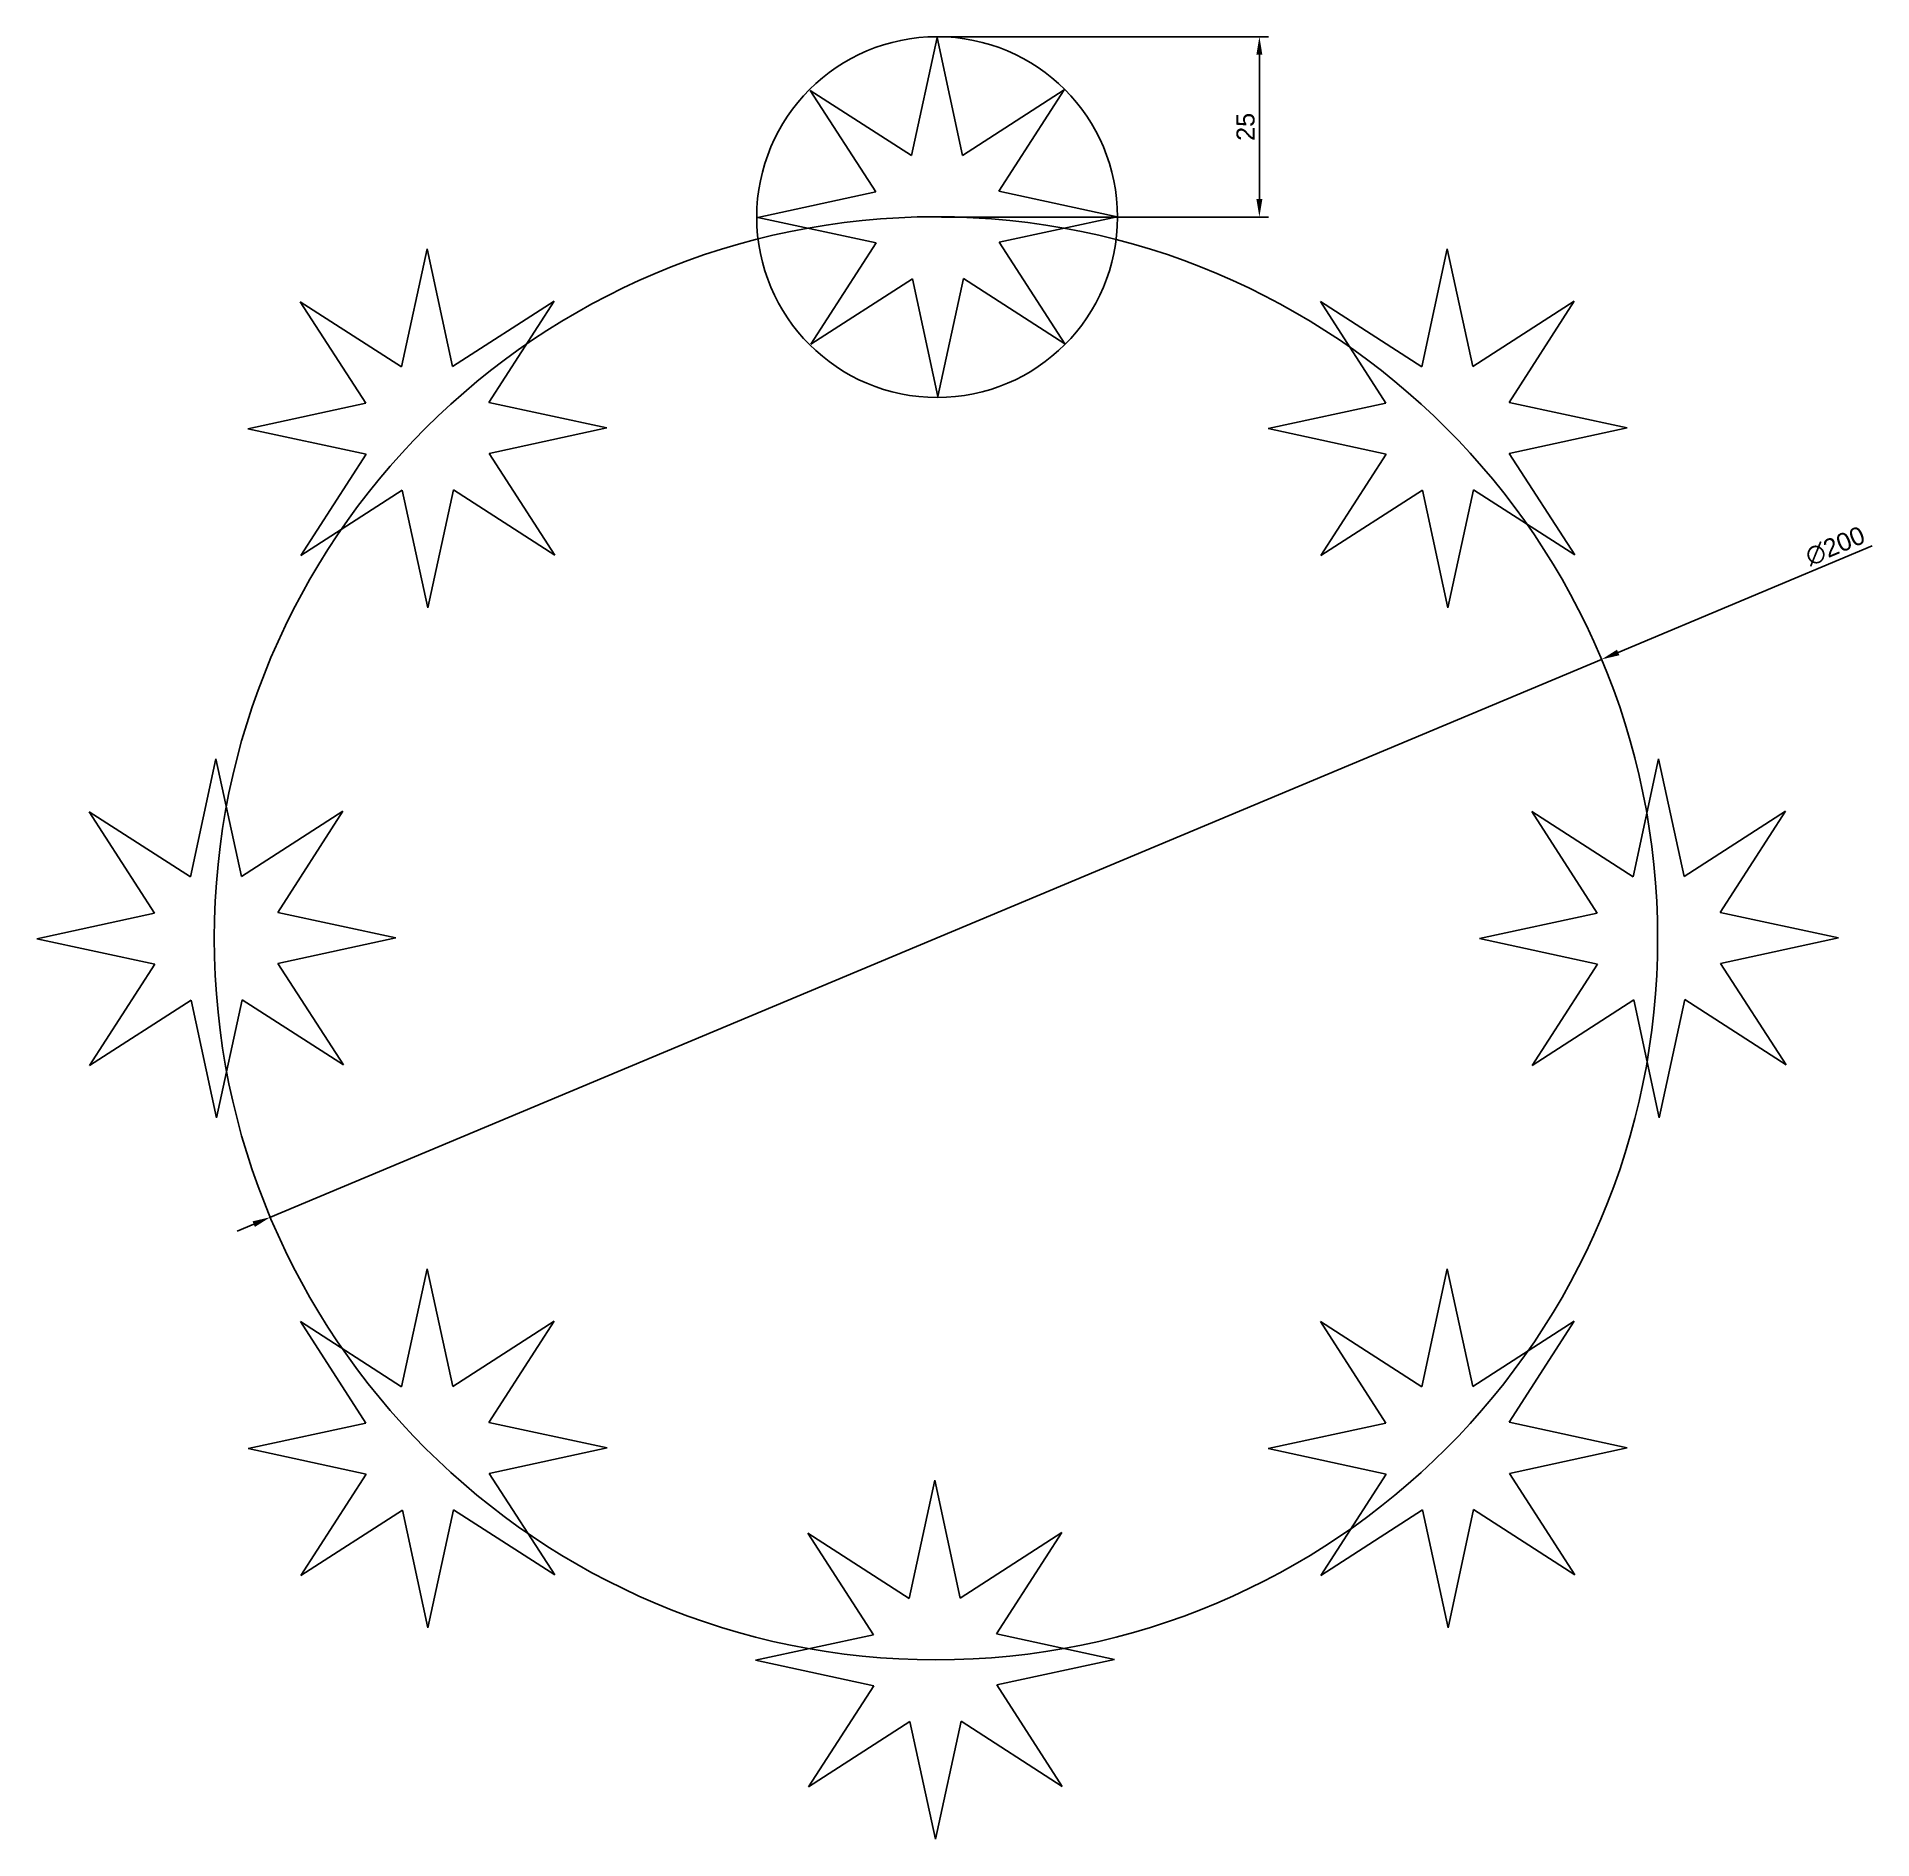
# Model space of a CAD drawing. Header units: millimetres. Extents: x 80 to 334, y 125 to 375.
import ezdxf

# ---------------------------------------------------------------- set-up
doc = ezdxf.new("R2010")
doc.units = ezdxf.units.MM
doc.layers.add('AUX', color=253, linetype='Continuous')
doc.styles.get("Standard").update_dxf_attribs({"font": 'arial.ttf'})
doc.dimstyles.new('ISO-25', dxfattribs={"dimtxt": 2.5, "dimasz": 2.5, "dimexe": 1.25, "dimexo": 0.625, "dimtad": 1, "dimtxsty": 'Standard', "dimcen": 2.5, "dimadec": 0, "dimazin": 0, "dimtfac": 1, "dimtmove": 0, "dimatfit": 3, "dimfxl": 1, "dimarcsym": 0})

# ---------------------------------------------------------------- blocks, each defined once
blk = doc.blocks.new('*D2')
at = {"layer": 'AUX', "color": 0, "lineweight": -2, "transparency": 16777216}
for p, q in [((205.07, 375.28), (250.35, 375.28)), ((249.1, 352.78), (249.1, 372.78)), ((205.07, 350.28), (250.35, 350.28))]:
    blk.add_line(p, q, dxfattribs=at)
at = {"layer": 'AUX', "color": 0, "transparency": 16777216}
for points in [[(248.68, 372.78), (249.51, 372.78), (249.1, 375.28)], [(248.68, 352.78), (249.51, 352.78), (249.1, 350.28)]]:
    blk.add_solid(points, dxfattribs=at)
at = {"layer": 'Defpoints', "color": 0, "transparency": 16777216}
for p in [(204.45, 375.28), (249.1, 375.28), (204.45, 350.28)]:
    blk.add_point(p, dxfattribs=at)
at = {"layer": 'AUX', "color": 0, "transparency": 16777216, "insert": (247.19, 362.78), "char_height": 2.5, "attachment_point": 5, "rotation": 90}
blk.add_mtext('25', dxfattribs=at)
blk = doc.blocks.new('*D3')
at = {"layer": 'AUX', "color": 0, "lineweight": -2, "transparency": 16777216}
for p, q in [((334.03, 304.7), (298.81, 289.94)), ((112.05, 211.67), (296.51, 288.97)), ((109.74, 210.71), (107.44, 209.74))]:
    blk.add_line(p, q, dxfattribs=at)
at = {"layer": 'AUX', "color": 0, "transparency": 16777216}
for points in [[(298.65, 290.32), (298.98, 289.55), (296.51, 288.97)], [(109.58, 211.09), (109.91, 210.32), (112.05, 211.67)]]:
    blk.add_solid(points, dxfattribs=at)
at = {"layer": 'Defpoints', "color": 0, "transparency": 16777216}
for p in [(296.51, 288.97), (112.05, 211.67)]:
    blk.add_point(p, dxfattribs=at)
at = {"layer": 'AUX', "color": 0, "transparency": 16777216, "insert": (328.89, 304.68), "char_height": 2.5, "attachment_point": 5, "rotation": 22.7365}
blk.add_mtext('∅200', dxfattribs=at)

msp = doc.modelspace()

# ---------------------------------------------------------------- linework, layer by layer
for p, q in [((204.445, 375.153), (200.91, 358.791)), ((207.98, 358.833), (204.445, 375.153)), ((200.91, 358.791), (186.87, 367.83)), ((186.87, 367.83), (195.94, 353.76)), ((222.05, 367.903), (207.98, 358.833)), ((213.011, 353.863), (222.05, 367.903)), ((195.94, 353.76), (179.62, 350.225)), ((229.373, 350.328), (213.011, 353.863)), ((179.62, 350.225), (195.982, 346.69)), ((213.053, 346.793), (229.373, 350.328)), ((195.982, 346.69), (186.943, 332.65)), ((222.123, 332.723), (213.053, 346.793)), ((133.77, 345.872), (130.234, 329.51)), ((137.305, 329.552), (133.77, 345.872)), ((275.125, 345.883), (271.589, 329.52)), ((278.66, 329.563), (275.125, 345.883)), ((186.943, 332.65), (201.012, 341.72)), ((201.012, 341.72), (204.548, 325.4)), ((204.548, 325.4), (208.083, 341.762)), ((208.083, 341.762), (222.123, 332.723)), ((130.234, 329.51), (116.195, 338.55)), ((116.195, 338.55), (125.264, 324.48)), ((151.375, 338.622), (137.305, 329.552)), ((142.335, 324.583), (151.375, 338.622)), ((271.589, 329.52), (257.549, 338.56)), ((257.549, 338.56), (266.619, 324.49)), ((292.73, 338.633), (278.66, 329.563)), ((283.69, 324.593), (292.73, 338.633)), ((125.264, 324.48), (108.945, 320.944)), ((158.698, 321.047), (142.335, 324.583)), ((266.619, 324.49), (250.3, 320.955)), ((300.052, 321.057), (283.69, 324.593)), ((108.945, 320.944), (125.307, 317.409)), ((142.378, 317.512), (158.698, 321.047)), ((250.3, 320.955), (266.662, 317.419)), ((283.733, 317.522), (300.052, 321.057)), ((125.307, 317.409), (116.267, 303.369)), ((151.448, 303.442), (142.378, 317.512)), ((266.662, 317.419), (257.622, 303.38)), ((292.803, 303.452), (283.733, 317.522)), ((116.267, 303.369), (130.337, 312.439)), ((130.337, 312.439), (133.873, 296.119)), ((133.873, 296.119), (137.408, 312.482)), ((137.408, 312.482), (151.448, 303.442)), ((257.622, 303.38), (271.692, 312.449)), ((271.692, 312.449), (275.227, 296.13)), ((275.227, 296.13), (278.763, 312.492)), ((278.763, 312.492), (292.803, 303.452)), ((104.499, 275.193), (100.964, 258.83)), ((108.035, 258.873), (104.499, 275.193)), ((304.405, 275.207), (300.87, 258.845)), ((307.941, 258.888), (304.405, 275.207)), ((100.964, 258.83), (86.924, 267.87)), ((86.924, 267.87), (95.994, 253.8)), ((122.105, 267.943), (108.035, 258.873)), ((113.065, 253.903), (122.105, 267.943)), ((300.87, 258.845), (286.83, 267.885)), ((286.83, 267.885), (295.9, 253.815)), ((322.011, 267.957), (307.941, 258.888)), ((312.971, 253.918), (322.011, 267.957)), ((95.994, 253.8), (79.674, 250.265)), ((129.427, 250.368), (113.065, 253.903)), ((295.9, 253.815), (279.58, 250.279)), ((329.333, 250.382), (312.971, 253.918)), ((79.674, 250.265), (96.037, 246.729)), ((113.107, 246.832), (129.427, 250.368)), ((279.58, 250.279), (295.943, 246.744)), ((313.013, 246.847), (329.333, 250.382)), ((96.037, 246.729), (86.997, 232.69)), ((122.177, 232.762), (113.107, 246.832)), ((295.943, 246.744), (286.903, 232.704)), ((322.083, 232.777), (313.013, 246.847)), ((86.997, 232.69), (101.067, 241.76)), ((101.067, 241.76), (104.602, 225.44)), ((104.602, 225.44), (108.138, 241.802)), ((108.138, 241.802), (122.177, 232.762)), ((286.903, 232.704), (300.973, 241.774)), ((300.973, 241.774), (304.508, 225.454)), ((304.508, 225.454), (308.044, 241.817)), ((308.044, 241.817), (322.083, 232.777)), ((133.78, 204.517), (130.245, 188.155)), ((137.316, 188.198), (133.78, 204.517)), ((275.135, 204.528), (271.599, 188.165)), ((278.67, 188.208), (275.135, 204.528)), ((130.245, 188.155), (116.205, 197.195)), ((116.205, 197.195), (125.275, 183.125)), ((151.385, 197.268), (137.316, 188.198)), ((142.346, 183.228), (151.385, 197.268)), ((271.599, 188.165), (257.56, 197.205)), ((257.56, 197.205), (266.63, 183.135)), ((292.74, 197.278), (278.67, 188.208)), ((283.7, 183.238), (292.74, 197.278)), ((158.708, 179.692), (142.346, 183.228)), ((266.63, 183.135), (250.31, 179.6)), ((300.063, 179.703), (283.7, 183.238)), ((125.275, 183.125), (108.955, 179.59)), ((108.955, 179.59), (125.317, 176.054)), ((142.388, 176.157), (158.708, 179.692)), ((250.31, 179.6), (266.672, 176.064)), ((283.743, 176.167), (300.063, 179.703)), ((125.317, 176.054), (116.278, 162.014)), ((151.458, 162.087), (142.388, 176.157)), ((266.672, 176.064), (257.632, 162.025)), ((292.813, 162.097), (283.743, 176.167)), ((204.115, 175.201), (200.579, 158.838)), ((207.65, 158.881), (204.115, 175.201)), ((116.278, 162.014), (130.348, 171.084)), ((130.348, 171.084), (133.883, 154.765)), ((133.883, 154.765), (137.418, 171.127)), ((137.418, 171.127), (151.458, 162.087)), ((257.632, 162.025), (271.702, 171.095)), ((271.702, 171.095), (275.238, 154.775)), ((275.238, 154.775), (278.773, 171.137)), ((278.773, 171.137), (292.813, 162.097)), ((200.579, 158.838), (186.54, 167.878)), ((186.54, 167.878), (195.61, 153.808)), ((221.72, 167.951), (207.65, 158.881)), ((212.68, 153.911), (221.72, 167.951)), ((195.61, 153.808), (179.29, 150.273)), ((229.043, 150.375), (212.68, 153.911)), ((179.29, 150.273), (195.652, 146.737)), ((212.723, 146.84), (229.043, 150.375)), ((195.652, 146.737), (186.612, 132.698)), ((221.793, 132.77), (212.723, 146.84)), ((186.612, 132.698), (200.682, 141.767)), ((200.682, 141.767), (204.218, 125.448)), ((204.218, 125.448), (207.753, 141.81)), ((207.753, 141.81), (221.793, 132.77))]:
    msp.add_line(p, q)
at = {"layer": 'AUX'}
for centre, radius in [((204.445, 350.276), 25), ((204.28, 250.323), 100)]:
    msp.add_circle(centre, radius, dxfattribs=at)

# ---------------------------------------------------------------- dimensions: what is measured, and where the dimension line sits
dim = msp.add_linear_dim(base=(249.095, 375.276), p1=(204.445, 350.276), p2=(204.445, 375.276), angle=90, dimstyle='ISO-25', dxfattribs=at)
dim.commit()
dim.dimension.update_dxf_attribs({"geometry": '*D2', "text_midpoint": (247.194, 362.776)})
dim = msp.add_diameter_dim_2p(p1=(112.05, 211.674), p2=(296.509, 288.973), dimstyle='ISO-25', dxfattribs=at)
dim.commit()
dim.dimension.update_dxf_attribs({"geometry": '*D3', "text_midpoint": (329.653, 302.862), "dimtype": 163})

doc.saveas('drawing.dxf')
